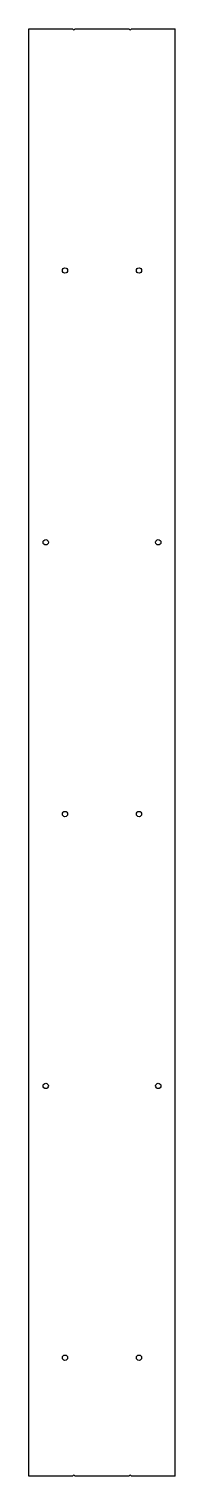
# Model space of a CAD drawing. Header units: millimetres. Extents: x -184 to 424, y -5990 to 0.
import ezdxf

# ---------------------------------------------------------------- set-up
doc = ezdxf.new("R2010")
doc.units = ezdxf.units.MM

msp = doc.modelspace()

# ---------------------------------------------------------------- linework, layer by layer
at = {"color": 7, "linetype": 'Continuous', "lineweight": 25}
for p, q in [((-183.6, 0), (-0.8, 0)), ((-183.6, -5990), (-183.6, 0)), ((7.2, 0), (232.8, 0)), ((240.8, 0), (423.6, 0)), ((423.6, -5990), (423.6, 0)), ((-0.8, -5990), (-183.6, -5990)), ((232.8, -5990), (7.2, -5990)), ((423.6, -5990), (240.8, -5990))]:
    msp.add_line(p, q, dxfattribs=at)
for centre in [(-33.6, -1000), (273.6, -1000), (-113.6, -2125), (353.6, -2125), (-33.6, -3250), (273.6, -3250), (-113.6, -4375), (353.6, -4375), (-33.6, -5500), (273.6, -5500)]:
    msp.add_circle(centre, 11, dxfattribs=at)
for centre, start, end in [((3.2, 0), 180, 0), ((236.8, 0), 180, 0), ((3.2, -5990), 0, 180), ((236.8, -5990), 0, 180)]:
    msp.add_arc(centre, 4, start, end, dxfattribs=at)

doc.saveas('drawing.dxf')
